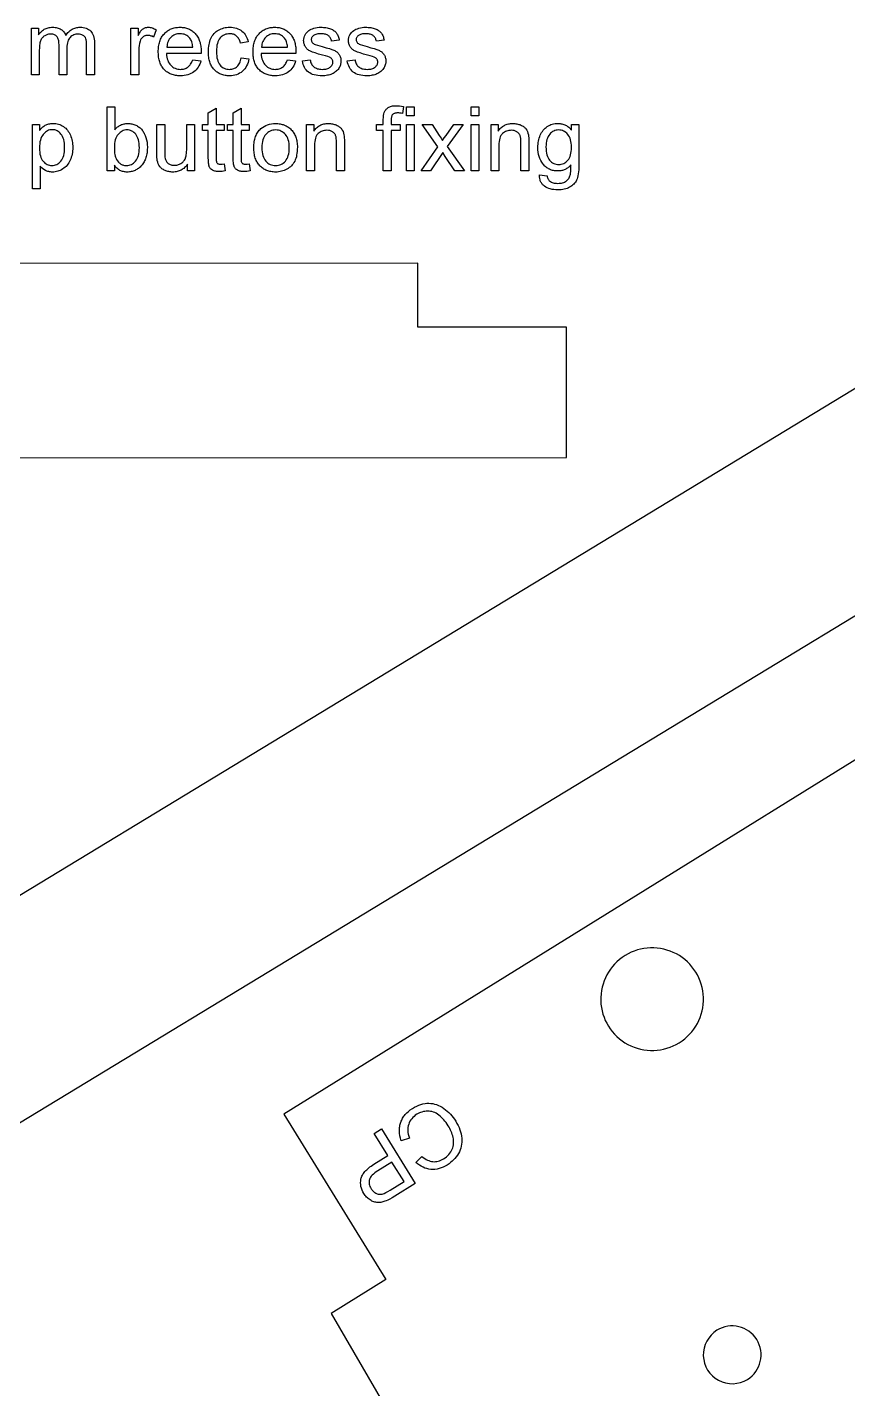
# Model space of a CAD drawing. Extents: x -318 to 296, y -196 to 234.
# Drawn here: x -142.4 to -14.6, y 18.9 to 231.1 of the extents above; entities that cross this region are included whole.
import ezdxf

# ---------------------------------------------------------------- set-up
doc = ezdxf.new("R2010")
doc.units = 0
for name, color, linetype in [('10MM_HATCH', 140, 'CONTINUOUS'), ('10MM_MATERIAL', 18, 'CONTINUOUS'), ('TEXT_ONLY', 1, 'CONTINUOUS')]:
    doc.layers.add(name, color=color, linetype=linetype)

msp = doc.modelspace()

# ---------------------------------------------------------------- linework, layer by layer
at = {"layer": '10MM_HATCH'}
for points in [[(-141.75, 223.66), (-141.75, 230.9), (-140.65, 230.9), (-140.65, 229.89), (-140.56, 230.02), (-140.46, 230.14), (-140.36, 230.26), (-140.25, 230.37), (-140.13, 230.47), (-140.01, 230.57), (-139.88, 230.66), (-139.74, 230.74), (-139.6, 230.82), (-139.45, 230.88), (-139.29, 230.94), (-139.14, 230.99), (-138.97, 231.02), (-138.8, 231.05), (-138.63, 231.06), (-138.45, 231.07), (-138.25, 231.06), (-138.07, 231.05), (-137.89, 231.02), (-137.72, 230.98), (-137.56, 230.94), (-137.41, 230.88), (-137.27, 230.81), (-137.13, 230.73), (-137.01, 230.64), (-136.89, 230.55), (-136.79, 230.44), (-136.69, 230.33), (-136.61, 230.21), (-136.53, 230.08), (-136.46, 229.94), (-136.41, 229.8), (-136.3, 229.95), (-136.18, 230.09), (-136.06, 230.23), (-135.94, 230.35), (-135.82, 230.47), (-135.69, 230.57), (-135.55, 230.66), (-135.42, 230.75), (-135.27, 230.82), (-135.13, 230.89), (-134.98, 230.94), (-134.82, 230.99), (-134.67, 231.02), (-134.5, 231.05), (-134.34, 231.06), (-134.17, 231.07), (-133.91, 231.06), (-133.66, 231.03), (-133.43, 230.98), (-133.21, 230.92), (-133.02, 230.83), (-132.83, 230.73), (-132.66, 230.61), (-132.51, 230.47), (-132.37, 230.31), (-132.26, 230.13), (-132.16, 229.93), (-132.08, 229.71), (-132.01, 229.47), (-131.97, 229.21), (-131.94, 228.93), (-131.93, 228.63), (-131.93, 223.66), (-133.15, 223.66), (-133.15, 228.22), (-133.16, 228.56), (-133.18, 228.86), (-133.22, 229.09), (-133.27, 229.28), (-133.34, 229.44), (-133.44, 229.57), (-133.56, 229.7), (-133.7, 229.8), (-133.87, 229.89), (-134.05, 229.95), (-134.24, 229.99), (-134.44, 230), (-134.63, 229.99), (-134.81, 229.97), (-134.98, 229.93), (-135.14, 229.87), (-135.29, 229.8), (-135.44, 229.72), (-135.58, 229.61), (-135.71, 229.49), (-135.83, 229.36), (-135.93, 229.2), (-136.02, 229.03), (-136.09, 228.83), (-136.14, 228.62), (-136.18, 228.39), (-136.21, 228.14), (-136.21, 227.87), (-136.21, 223.66), (-137.44, 223.66), (-137.44, 228.36), (-137.45, 228.56), (-137.46, 228.75), (-137.48, 228.92), (-137.52, 229.08), (-137.56, 229.23), (-137.61, 229.36), (-137.67, 229.48), (-137.74, 229.59), (-137.82, 229.69), (-137.92, 229.77), (-138.02, 229.84), (-138.14, 229.9), (-138.27, 229.94), (-138.41, 229.98), (-138.56, 230), (-138.72, 230), (-138.85, 230), (-138.98, 229.98), (-139.1, 229.96), (-139.22, 229.93), (-139.34, 229.9), (-139.46, 229.85), (-139.57, 229.79), (-139.68, 229.73), (-139.79, 229.66), (-139.89, 229.58), (-139.98, 229.49), (-140.06, 229.39), (-140.14, 229.29), (-140.21, 229.18), (-140.27, 229.06), (-140.32, 228.93), (-140.37, 228.79), (-140.41, 228.64), (-140.44, 228.47), (-140.47, 228.29), (-140.51, 227.88), (-140.52, 227.42), (-140.52, 223.66)], [(-126.24, 223.66), (-126.24, 230.9), (-125.14, 230.9), (-125.14, 229.8), (-124.93, 230.16), (-124.83, 230.31), (-124.73, 230.44), (-124.63, 230.56), (-124.54, 230.66), (-124.45, 230.75), (-124.36, 230.82), (-124.26, 230.88), (-124.17, 230.93), (-124.08, 230.97), (-123.98, 231), (-123.88, 231.03), (-123.78, 231.05), (-123.67, 231.06), (-123.57, 231.07), (-123.41, 231.06), (-123.26, 231.04), (-123.1, 231.01), (-122.94, 230.97), (-122.78, 230.91), (-122.62, 230.84), (-122.47, 230.76), (-122.31, 230.67), (-122.73, 229.53), (-122.95, 229.65), (-123.07, 229.69), (-123.18, 229.73), (-123.29, 229.76), (-123.4, 229.78), (-123.52, 229.79), (-123.63, 229.8), (-123.73, 229.79), (-123.83, 229.78), (-123.92, 229.76), (-124.01, 229.74), (-124.1, 229.7), (-124.19, 229.66), (-124.27, 229.61), (-124.35, 229.56), (-124.43, 229.49), (-124.5, 229.42), (-124.57, 229.35), (-124.63, 229.27), (-124.68, 229.18), (-124.73, 229.09), (-124.81, 228.88), (-124.9, 228.55), (-124.96, 228.2), (-125, 227.83), (-125.01, 227.45), (-125.01, 223.66)], [(-116.62, 225.99), (-115.35, 225.83), (-115.43, 225.56), (-115.53, 225.31), (-115.65, 225.07), (-115.78, 224.85), (-115.92, 224.64), (-116.09, 224.45), (-116.26, 224.27), (-116.46, 224.11), (-116.67, 223.96), (-116.89, 223.84), (-117.13, 223.73), (-117.38, 223.65), (-117.65, 223.58), (-117.93, 223.53), (-118.23, 223.5), (-118.53, 223.49), (-118.73, 223.5), (-118.92, 223.51), (-119.11, 223.53), (-119.29, 223.56), (-119.46, 223.59), (-119.63, 223.63), (-119.8, 223.68), (-119.96, 223.74), (-120.11, 223.8), (-120.26, 223.88), (-120.41, 223.96), (-120.55, 224.05), (-120.68, 224.14), (-120.81, 224.24), (-120.94, 224.35), (-121.05, 224.47), (-121.17, 224.6), (-121.27, 224.73), (-121.37, 224.87), (-121.46, 225.01), (-121.54, 225.16), (-121.62, 225.32), (-121.69, 225.48), (-121.75, 225.65), (-121.81, 225.82), (-121.85, 226), (-121.89, 226.19), (-121.93, 226.38), (-121.95, 226.58), (-121.97, 226.79), (-121.99, 227.22), (-121.98, 227.44), (-121.97, 227.66), (-121.95, 227.88), (-121.93, 228.08), (-121.89, 228.28), (-121.85, 228.47), (-121.8, 228.66), (-121.75, 228.84), (-121.69, 229.02), (-121.62, 229.18), (-121.54, 229.35), (-121.46, 229.5), (-121.36, 229.65), (-121.26, 229.79), (-121.16, 229.93), (-121.04, 230.06), (-120.92, 230.18), (-120.8, 230.29), (-120.67, 230.4), (-120.54, 230.5), (-120.4, 230.59), (-120.26, 230.67), (-120.11, 230.75), (-119.96, 230.81), (-119.81, 230.87), (-119.65, 230.92), (-119.49, 230.97), (-119.32, 231), (-119.14, 231.03), (-118.97, 231.05), (-118.79, 231.06), (-118.6, 231.07), (-118.42, 231.06), (-118.25, 231.05), (-118.08, 231.03), (-117.91, 231), (-117.75, 230.97), (-117.59, 230.93), (-117.43, 230.88), (-117.28, 230.82), (-117.14, 230.75), (-116.99, 230.68), (-116.86, 230.6), (-116.72, 230.51), (-116.59, 230.41), (-116.47, 230.31), (-116.35, 230.2), (-116.23, 230.08), (-116.12, 229.95), (-116.01, 229.82), (-115.91, 229.68), (-115.83, 229.53), (-115.74, 229.38), (-115.67, 229.22), (-115.6, 229.06), (-115.54, 228.89), (-115.48, 228.71), (-115.44, 228.53), (-115.4, 228.34), (-115.36, 228.14), (-115.34, 227.94), (-115.32, 227.73), (-115.31, 227.29), (-115.31, 226.97), (-120.72, 226.97), (-120.69, 226.68), (-120.65, 226.4), (-120.59, 226.15), (-120.51, 225.91), (-120.42, 225.69), (-120.31, 225.49), (-120.18, 225.31), (-120.04, 225.14), (-119.88, 224.99), (-119.72, 224.86), (-119.54, 224.75), (-119.36, 224.66), (-119.16, 224.59), (-118.96, 224.54), (-118.75, 224.51), (-118.53, 224.5), (-118.36, 224.51), (-118.2, 224.53), (-118.05, 224.55), (-117.9, 224.59), (-117.76, 224.64), (-117.62, 224.7), (-117.5, 224.78), (-117.37, 224.86), (-117.26, 224.95), (-117.15, 225.06), (-117.04, 225.18), (-116.95, 225.32), (-116.85, 225.47), (-116.77, 225.63), (-116.69, 225.8)], [(-120.65, 227.98), (-116.6, 227.98), (-116.63, 228.2), (-116.66, 228.4), (-116.71, 228.6), (-116.76, 228.78), (-116.82, 228.94), (-116.89, 229.09), (-116.98, 229.23), (-117.07, 229.35), (-117.22, 229.51), (-117.38, 229.66), (-117.56, 229.78), (-117.74, 229.88), (-117.94, 229.96), (-118.14, 230.01), (-118.36, 230.05), (-118.59, 230.06), (-118.8, 230.05), (-118.99, 230.02), (-119.18, 229.98), (-119.37, 229.91), (-119.54, 229.84), (-119.71, 229.74), (-119.86, 229.62), (-120.01, 229.49), (-120.15, 229.34), (-120.27, 229.18), (-120.37, 229.01), (-120.46, 228.83), (-120.53, 228.63), (-120.59, 228.43), (-120.62, 228.21)], [(-109.08, 226.31), (-107.87, 226.15), (-107.93, 225.85), (-108.01, 225.56), (-108.11, 225.29), (-108.22, 225.04), (-108.36, 224.81), (-108.52, 224.59), (-108.69, 224.39), (-108.88, 224.2), (-109.09, 224.03), (-109.32, 223.89), (-109.55, 223.77), (-109.79, 223.67), (-110.05, 223.59), (-110.32, 223.54), (-110.6, 223.51), (-110.89, 223.49), (-111.07, 223.5), (-111.25, 223.51), (-111.42, 223.53), (-111.59, 223.56), (-111.76, 223.59), (-111.92, 223.63), (-112.08, 223.68), (-112.23, 223.74), (-112.38, 223.8), (-112.52, 223.87), (-112.66, 223.95), (-112.79, 224.04), (-112.92, 224.14), (-113.04, 224.24), (-113.16, 224.35), (-113.28, 224.47), (-113.39, 224.59), (-113.49, 224.72), (-113.58, 224.86), (-113.67, 225.01), (-113.75, 225.16), (-113.83, 225.31), (-113.9, 225.48), (-113.96, 225.65), (-114.01, 225.83), (-114.05, 226.01), (-114.09, 226.2), (-114.13, 226.4), (-114.15, 226.6), (-114.17, 226.81), (-114.18, 227.25), (-114.18, 227.54), (-114.16, 227.82), (-114.13, 228.09), (-114.08, 228.35), (-114.03, 228.6), (-113.96, 228.85), (-113.88, 229.08), (-113.79, 229.31), (-113.69, 229.52), (-113.57, 229.72), (-113.44, 229.9), (-113.3, 230.08), (-113.15, 230.23), (-112.98, 230.38), (-112.8, 230.51), (-112.61, 230.63), (-112.41, 230.73), (-112.2, 230.82), (-111.99, 230.89), (-111.78, 230.96), (-111.56, 231), (-111.34, 231.04), (-111.11, 231.06), (-110.88, 231.07), (-110.59, 231.06), (-110.32, 231.03), (-110.06, 230.98), (-109.81, 230.92), (-109.57, 230.83), (-109.35, 230.73), (-109.14, 230.61), (-108.95, 230.47), (-108.77, 230.31), (-108.61, 230.14), (-108.46, 229.95), (-108.33, 229.75), (-108.22, 229.53), (-108.13, 229.29), (-108.05, 229.04), (-107.99, 228.77), (-109.18, 228.59), (-109.23, 228.77), (-109.28, 228.93), (-109.35, 229.09), (-109.42, 229.23), (-109.5, 229.36), (-109.59, 229.48), (-109.68, 229.59), (-109.79, 229.69), (-109.9, 229.77), (-110.01, 229.85), (-110.14, 229.91), (-110.26, 229.96), (-110.4, 230), (-110.54, 230.03), (-110.68, 230.05), (-110.83, 230.06), (-111.06, 230.05), (-111.27, 230.01), (-111.48, 229.96), (-111.67, 229.89), (-111.86, 229.8), (-112.03, 229.68), (-112.19, 229.55), (-112.34, 229.39), (-112.48, 229.21), (-112.59, 229.01), (-112.69, 228.78), (-112.77, 228.53), (-112.84, 228.26), (-112.88, 227.96), (-112.91, 227.63), (-112.92, 227.29), (-112.91, 226.93), (-112.88, 226.61), (-112.84, 226.3), (-112.78, 226.03), (-112.7, 225.77), (-112.6, 225.55), (-112.49, 225.34), (-112.36, 225.17), (-112.22, 225.01), (-112.06, 224.88), (-111.89, 224.76), (-111.72, 224.67), (-111.53, 224.6), (-111.33, 224.55), (-111.12, 224.51), (-110.9, 224.5), (-110.72, 224.51), (-110.55, 224.53), (-110.39, 224.57), (-110.24, 224.61), (-110.09, 224.68), (-109.95, 224.75), (-109.82, 224.84), (-109.69, 224.95), (-109.58, 225.07), (-109.47, 225.2), (-109.38, 225.35), (-109.3, 225.51), (-109.23, 225.69), (-109.17, 225.88), (-109.12, 226.09)], [(-101.86, 225.99), (-100.59, 225.83), (-100.68, 225.56), (-100.78, 225.31), (-100.89, 225.07), (-101.02, 224.85), (-101.17, 224.64), (-101.33, 224.45), (-101.51, 224.27), (-101.71, 224.11), (-101.92, 223.96), (-102.14, 223.84), (-102.38, 223.73), (-102.63, 223.65), (-102.9, 223.58), (-103.18, 223.53), (-103.47, 223.5), (-103.78, 223.49), (-103.98, 223.5), (-104.17, 223.51), (-104.35, 223.53), (-104.53, 223.56), (-104.71, 223.59), (-104.88, 223.63), (-105.04, 223.68), (-105.2, 223.74), (-105.36, 223.8), (-105.51, 223.88), (-105.65, 223.96), (-105.79, 224.05), (-105.93, 224.14), (-106.06, 224.24), (-106.18, 224.35), (-106.3, 224.47), (-106.41, 224.6), (-106.52, 224.73), (-106.62, 224.87), (-106.71, 225.01), (-106.79, 225.16), (-106.87, 225.32), (-106.94, 225.48), (-107, 225.65), (-107.05, 225.82), (-107.1, 226), (-107.14, 226.19), (-107.17, 226.38), (-107.2, 226.58), (-107.22, 226.79), (-107.23, 227.22), (-107.23, 227.44), (-107.22, 227.66), (-107.2, 227.88), (-107.17, 228.08), (-107.14, 228.28), (-107.1, 228.47), (-107.05, 228.66), (-107, 228.84), (-106.93, 229.02), (-106.86, 229.18), (-106.79, 229.35), (-106.7, 229.5), (-106.61, 229.65), (-106.51, 229.79), (-106.4, 229.93), (-106.29, 230.06), (-106.17, 230.18), (-106.05, 230.29), (-105.92, 230.4), (-105.78, 230.5), (-105.65, 230.59), (-105.5, 230.67), (-105.36, 230.75), (-105.21, 230.81), (-105.05, 230.87), (-104.89, 230.92), (-104.73, 230.97), (-104.56, 231), (-104.39, 231.03), (-104.21, 231.05), (-104.03, 231.06), (-103.85, 231.07), (-103.67, 231.06), (-103.49, 231.05), (-103.32, 231.03), (-103.15, 231), (-102.99, 230.97), (-102.83, 230.93), (-102.68, 230.88), (-102.53, 230.82), (-102.38, 230.75), (-102.24, 230.68), (-102.1, 230.6), (-101.97, 230.51), (-101.84, 230.41), (-101.71, 230.31), (-101.59, 230.2), (-101.47, 230.08), (-101.36, 229.95), (-101.26, 229.82), (-101.16, 229.68), (-101.07, 229.53), (-100.99, 229.38), (-100.91, 229.22), (-100.84, 229.06), (-100.78, 228.89), (-100.73, 228.71), (-100.68, 228.53), (-100.64, 228.34), (-100.61, 228.14), (-100.58, 227.94), (-100.57, 227.73), (-100.55, 227.29), (-100.56, 226.97), (-105.96, 226.97), (-105.94, 226.68), (-105.89, 226.4), (-105.83, 226.15), (-105.76, 225.91), (-105.67, 225.69), (-105.56, 225.49), (-105.43, 225.31), (-105.29, 225.14), (-105.13, 224.99), (-104.96, 224.86), (-104.79, 224.75), (-104.6, 224.66), (-104.41, 224.59), (-104.21, 224.54), (-103.99, 224.51), (-103.77, 224.5), (-103.61, 224.51), (-103.45, 224.53), (-103.29, 224.55), (-103.15, 224.59), (-103.01, 224.64), (-102.87, 224.7), (-102.74, 224.78), (-102.62, 224.86), (-102.5, 224.95), (-102.39, 225.06), (-102.29, 225.18), (-102.19, 225.32), (-102.1, 225.47), (-102.01, 225.63), (-101.94, 225.8)], [(-105.89, 227.98), (-101.85, 227.98), (-101.87, 228.2), (-101.91, 228.4), (-101.95, 228.6), (-102.01, 228.78), (-102.07, 228.94), (-102.14, 229.09), (-102.22, 229.23), (-102.31, 229.35), (-102.46, 229.51), (-102.63, 229.66), (-102.8, 229.78), (-102.99, 229.88), (-103.18, 229.96), (-103.39, 230.01), (-103.61, 230.05), (-103.83, 230.06), (-104.04, 230.05), (-104.24, 230.02), (-104.43, 229.98), (-104.61, 229.91), (-104.79, 229.84), (-104.95, 229.74), (-105.11, 229.62), (-105.26, 229.49), (-105.39, 229.34), (-105.51, 229.18), (-105.62, 229.01), (-105.7, 228.83), (-105.78, 228.63), (-105.83, 228.43), (-105.87, 228.21)], [(-99.54, 225.82), (-98.33, 226.01), (-98.3, 225.83), (-98.25, 225.67), (-98.2, 225.51), (-98.14, 225.37), (-98.06, 225.23), (-97.97, 225.11), (-97.87, 225), (-97.76, 224.89), (-97.64, 224.8), (-97.5, 224.72), (-97.36, 224.66), (-97.2, 224.6), (-97.03, 224.56), (-96.85, 224.53), (-96.66, 224.51), (-96.45, 224.5), (-96.25, 224.51), (-96.06, 224.53), (-95.88, 224.55), (-95.72, 224.59), (-95.57, 224.64), (-95.43, 224.7), (-95.31, 224.77), (-95.2, 224.85), (-95.1, 224.94), (-95.02, 225.03), (-94.95, 225.12), (-94.89, 225.22), (-94.85, 225.33), (-94.81, 225.43), (-94.8, 225.54), (-94.79, 225.66), (-94.79, 225.76), (-94.81, 225.85), (-94.84, 225.94), (-94.88, 226.03), (-94.93, 226.11), (-94.99, 226.18), (-95.07, 226.25), (-95.15, 226.31), (-95.22, 226.35), (-95.32, 226.4), (-95.59, 226.5), (-95.95, 226.61), (-96.41, 226.73), (-97.03, 226.89), (-97.55, 227.05), (-97.96, 227.19), (-98.28, 227.32), (-98.4, 227.38), (-98.52, 227.45), (-98.63, 227.53), (-98.74, 227.61), (-98.83, 227.7), (-98.92, 227.8), (-99, 227.9), (-99.07, 228.01), (-99.13, 228.12), (-99.19, 228.23), (-99.23, 228.35), (-99.27, 228.47), (-99.3, 228.59), (-99.32, 228.72), (-99.33, 228.85), (-99.34, 228.98), (-99.32, 229.22), (-99.28, 229.45), (-99.21, 229.66), (-99.12, 229.88), (-99, 230.07), (-98.85, 230.25), (-98.69, 230.42), (-98.51, 230.56), (-98.36, 230.66), (-98.17, 230.76), (-97.97, 230.84), (-97.73, 230.92), (-97.48, 230.98), (-97.22, 231.03), (-96.95, 231.06), (-96.67, 231.07), (-96.46, 231.06), (-96.26, 231.05), (-96.06, 231.03), (-95.87, 231), (-95.69, 230.97), (-95.51, 230.93), (-95.34, 230.88), (-95.17, 230.82), (-95.02, 230.76), (-94.87, 230.69), (-94.74, 230.61), (-94.61, 230.53), (-94.5, 230.45), (-94.4, 230.35), (-94.3, 230.26), (-94.22, 230.16), (-94.15, 230.05), (-94.08, 229.93), (-94.02, 229.8), (-93.96, 229.67), (-93.91, 229.52), (-93.87, 229.37), (-93.83, 229.2), (-93.8, 229.03), (-95, 228.87), (-95.03, 229.01), (-95.06, 229.13), (-95.11, 229.25), (-95.16, 229.37), (-95.22, 229.47), (-95.3, 229.57), (-95.38, 229.66), (-95.47, 229.74), (-95.58, 229.82), (-95.69, 229.88), (-95.81, 229.93), (-95.95, 229.98), (-96.09, 230.01), (-96.24, 230.04), (-96.41, 230.05), (-96.58, 230.06), (-96.79, 230.05), (-96.98, 230.04), (-97.15, 230.02), (-97.31, 229.99), (-97.45, 229.95), (-97.58, 229.9), (-97.69, 229.84), (-97.79, 229.78), (-97.87, 229.71), (-97.95, 229.63), (-98.01, 229.55), (-98.06, 229.47), (-98.1, 229.39), (-98.13, 229.3), (-98.15, 229.21), (-98.15, 229.12), (-98.14, 229.01), (-98.11, 228.9), (-98.07, 228.79), (-98, 228.69), (-97.92, 228.6), (-97.81, 228.51), (-97.68, 228.43), (-97.53, 228.36), (-97.17, 228.25), (-96.45, 228.05), (-95.84, 227.88), (-95.34, 227.73), (-94.94, 227.6), (-94.63, 227.48), (-94.5, 227.42), (-94.38, 227.36), (-94.27, 227.29), (-94.17, 227.21), (-94.07, 227.13), (-93.98, 227.04), (-93.9, 226.94), (-93.82, 226.84), (-93.75, 226.73), (-93.69, 226.61), (-93.64, 226.49), (-93.6, 226.36), (-93.57, 226.23), (-93.55, 226.09), (-93.53, 225.94), (-93.53, 225.79), (-93.53, 225.63), (-93.55, 225.48), (-93.58, 225.34), (-93.62, 225.19), (-93.67, 225.05), (-93.73, 224.91), (-93.8, 224.77), (-93.88, 224.63), (-93.98, 224.5), (-94.08, 224.37), (-94.2, 224.26), (-94.32, 224.15), (-94.46, 224.05), (-94.6, 223.95), (-94.75, 223.87), (-94.92, 223.79), (-95.09, 223.72), (-95.27, 223.66), (-95.45, 223.61), (-95.64, 223.57), (-95.83, 223.54), (-96.03, 223.51), (-96.24, 223.5), (-96.45, 223.49), (-96.79, 223.5), (-97.11, 223.53), (-97.41, 223.58), (-97.69, 223.64), (-97.95, 223.72), (-98.19, 223.82), (-98.4, 223.94), (-98.6, 224.08), (-98.77, 224.24), (-98.93, 224.41), (-99.08, 224.6), (-99.2, 224.81), (-99.31, 225.04), (-99.41, 225.28), (-99.48, 225.54)], [(-92.56, 225.82), (-91.34, 226.01), (-91.31, 225.83), (-91.27, 225.67), (-91.22, 225.51), (-91.15, 225.37), (-91.07, 225.23), (-90.99, 225.11), (-90.89, 225), (-90.77, 224.89), (-90.65, 224.8), (-90.52, 224.72), (-90.37, 224.66), (-90.21, 224.6), (-90.05, 224.56), (-89.86, 224.53), (-89.67, 224.51), (-89.47, 224.5), (-89.26, 224.51), (-89.07, 224.53), (-88.9, 224.55), (-88.73, 224.59), (-88.58, 224.64), (-88.44, 224.7), (-88.32, 224.77), (-88.21, 224.85), (-88.12, 224.94), (-88.03, 225.03), (-87.96, 225.12), (-87.91, 225.22), (-87.86, 225.33), (-87.83, 225.43), (-87.81, 225.54), (-87.8, 225.66), (-87.81, 225.76), (-87.83, 225.85), (-87.85, 225.94), (-87.89, 226.03), (-87.94, 226.11), (-88.01, 226.18), (-88.08, 226.25), (-88.17, 226.31), (-88.24, 226.35), (-88.34, 226.4), (-88.61, 226.5), (-88.97, 226.61), (-89.42, 226.73), (-90.04, 226.89), (-90.56, 227.05), (-90.98, 227.19), (-91.29, 227.32), (-91.42, 227.38), (-91.54, 227.45), (-91.65, 227.53), (-91.75, 227.61), (-91.85, 227.7), (-91.93, 227.8), (-92.01, 227.9), (-92.08, 228.01), (-92.15, 228.12), (-92.2, 228.23), (-92.25, 228.35), (-92.29, 228.47), (-92.32, 228.59), (-92.34, 228.72), (-92.35, 228.85), (-92.35, 228.98), (-92.34, 229.22), (-92.3, 229.45), (-92.23, 229.66), (-92.13, 229.88), (-92.01, 230.07), (-91.87, 230.25), (-91.71, 230.42), (-91.53, 230.56), (-91.37, 230.66), (-91.19, 230.76), (-90.98, 230.84), (-90.75, 230.92), (-90.5, 230.98), (-90.23, 231.03), (-89.96, 231.06), (-89.69, 231.07), (-89.48, 231.06), (-89.27, 231.05), (-89.08, 231.03), (-88.89, 231), (-88.7, 230.97), (-88.52, 230.93), (-88.35, 230.88), (-88.19, 230.82), (-88.03, 230.76), (-87.89, 230.69), (-87.75, 230.61), (-87.63, 230.53), (-87.52, 230.45), (-87.41, 230.35), (-87.32, 230.26), (-87.24, 230.16), (-87.16, 230.05), (-87.1, 229.93), (-87.03, 229.8), (-86.98, 229.67), (-86.93, 229.52), (-86.88, 229.37), (-86.85, 229.2), (-86.81, 229.03), (-88.02, 228.87), (-88.04, 229.01), (-88.08, 229.13), (-88.12, 229.25), (-88.17, 229.37), (-88.24, 229.47), (-88.31, 229.57), (-88.4, 229.66), (-88.49, 229.74), (-88.59, 229.82), (-88.71, 229.88), (-88.83, 229.93), (-88.96, 229.98), (-89.11, 230.01), (-89.26, 230.04), (-89.42, 230.05), (-89.6, 230.06), (-89.8, 230.05), (-89.99, 230.04), (-90.16, 230.02), (-90.32, 229.99), (-90.47, 229.95), (-90.59, 229.9), (-90.71, 229.84), (-90.8, 229.78), (-90.89, 229.71), (-90.96, 229.63), (-91.03, 229.55), (-91.08, 229.47), (-91.12, 229.39), (-91.14, 229.3), (-91.16, 229.21), (-91.17, 229.12), (-91.16, 229.01), (-91.13, 228.9), (-91.08, 228.79), (-91.02, 228.69), (-90.93, 228.6), (-90.82, 228.51), (-90.7, 228.43), (-90.55, 228.36), (-90.18, 228.25), (-89.46, 228.05), (-88.86, 227.88), (-88.36, 227.73), (-87.95, 227.6), (-87.64, 227.48), (-87.52, 227.42), (-87.4, 227.36), (-87.29, 227.29), (-87.18, 227.21), (-87.09, 227.13), (-87, 227.04), (-86.91, 226.94), (-86.84, 226.84), (-86.77, 226.73), (-86.71, 226.61), (-86.66, 226.49), (-86.62, 226.36), (-86.58, 226.23), (-86.56, 226.09), (-86.55, 225.94), (-86.54, 225.79), (-86.55, 225.63), (-86.56, 225.48), (-86.59, 225.34), (-86.63, 225.19), (-86.68, 225.05), (-86.74, 224.91), (-86.82, 224.77), (-86.9, 224.63), (-86.99, 224.5), (-87.1, 224.37), (-87.21, 224.26), (-87.34, 224.15), (-87.47, 224.05), (-87.62, 223.95), (-87.77, 223.87), (-87.93, 223.79), (-88.1, 223.72), (-88.28, 223.66), (-88.46, 223.61), (-88.65, 223.57), (-88.85, 223.54), (-89.05, 223.51), (-89.25, 223.5), (-89.46, 223.49), (-89.8, 223.5), (-90.13, 223.53), (-90.43, 223.58), (-90.71, 223.64), (-90.96, 223.72), (-91.2, 223.82), (-91.42, 223.94), (-91.61, 224.08), (-91.79, 224.24), (-91.95, 224.41), (-92.09, 224.6), (-92.22, 224.81), (-92.33, 225.04), (-92.42, 225.28), (-92.5, 225.54)], [(-128.82, 208.66), (-129.96, 208.66), (-129.96, 218.66), (-128.73, 218.66), (-128.73, 215.09), (-128.63, 215.21), (-128.53, 215.32), (-128.42, 215.42), (-128.32, 215.52), (-128.2, 215.6), (-128.09, 215.68), (-127.97, 215.76), (-127.85, 215.82), (-127.72, 215.88), (-127.59, 215.93), (-127.46, 215.97), (-127.32, 216.01), (-127.18, 216.03), (-127.04, 216.05), (-126.9, 216.06), (-126.75, 216.07), (-126.58, 216.06), (-126.42, 216.05), (-126.26, 216.03), (-126.1, 216), (-125.94, 215.96), (-125.78, 215.91), (-125.63, 215.86), (-125.48, 215.8), (-125.34, 215.73), (-125.2, 215.65), (-125.06, 215.56), (-124.94, 215.47), (-124.82, 215.37), (-124.7, 215.27), (-124.6, 215.16), (-124.5, 215.04), (-124.4, 214.91), (-124.32, 214.78), (-124.23, 214.65), (-124.16, 214.5), (-124.01, 214.19), (-123.9, 213.86), (-123.8, 213.51), (-123.73, 213.15), (-123.69, 212.78), (-123.68, 212.39), (-123.69, 211.94), (-123.71, 211.72), (-123.73, 211.51), (-123.77, 211.31), (-123.81, 211.11), (-123.85, 210.92), (-123.91, 210.74), (-123.97, 210.56), (-124.04, 210.39), (-124.11, 210.23), (-124.19, 210.07), (-124.28, 209.92), (-124.38, 209.78), (-124.49, 209.64), (-124.6, 209.51), (-124.71, 209.39), (-124.83, 209.27), (-124.96, 209.17), (-125.08, 209.07), (-125.21, 208.97), (-125.34, 208.89), (-125.47, 208.82), (-125.61, 208.75), (-125.75, 208.69), (-125.89, 208.64), (-126.04, 208.59), (-126.19, 208.56), (-126.34, 208.53), (-126.49, 208.51), (-126.65, 208.5), (-126.81, 208.49), (-126.97, 208.5), (-127.12, 208.51), (-127.27, 208.53), (-127.41, 208.56), (-127.56, 208.6), (-127.69, 208.64), (-127.82, 208.7), (-127.95, 208.76), (-128.08, 208.83), (-128.19, 208.91), (-128.31, 209), (-128.42, 209.1), (-128.53, 209.2), (-128.63, 209.31), (-128.73, 209.44), (-128.82, 209.57)], [(-86.94, 208.66), (-86.94, 214.95), (-88.02, 214.95), (-88.02, 215.9), (-86.94, 215.9), (-86.94, 216.67), (-86.93, 217.01), (-86.9, 217.31), (-86.86, 217.56), (-86.81, 217.76), (-86.76, 217.87), (-86.7, 217.99), (-86.64, 218.09), (-86.56, 218.19), (-86.48, 218.28), (-86.39, 218.37), (-86.29, 218.45), (-86.18, 218.53), (-86.07, 218.6), (-85.94, 218.66), (-85.8, 218.71), (-85.65, 218.75), (-85.49, 218.79), (-85.31, 218.81), (-85.13, 218.82), (-84.93, 218.83), (-84.67, 218.82), (-84.39, 218.8), (-84.09, 218.76), (-83.79, 218.71), (-83.97, 217.63), (-84.16, 217.66), (-84.34, 217.69), (-84.52, 217.7), (-84.69, 217.7), (-84.83, 217.7), (-84.95, 217.69), (-85.07, 217.67), (-85.17, 217.64), (-85.26, 217.61), (-85.35, 217.57), (-85.42, 217.52), (-85.48, 217.46), (-85.54, 217.4), (-85.59, 217.32), (-85.63, 217.23), (-85.66, 217.12), (-85.68, 217), (-85.7, 216.87), (-85.71, 216.73), (-85.72, 216.57), (-85.72, 215.9), (-84.3, 215.9), (-84.3, 214.95), (-85.72, 214.95), (-85.72, 208.66)], [(-83.34, 217.25), (-83.34, 218.66), (-82.11, 218.66), (-82.11, 217.25)], [(-73.25, 217.25), (-73.25, 218.66), (-72.03, 218.66), (-72.03, 217.25)], [(-111.73, 209.76), (-111.56, 208.67), (-111.81, 208.62), (-112.05, 208.59), (-112.27, 208.57), (-112.48, 208.56), (-112.8, 208.58), (-112.94, 208.59), (-113.08, 208.62), (-113.2, 208.65), (-113.32, 208.68), (-113.42, 208.72), (-113.52, 208.77), (-113.69, 208.89), (-113.77, 208.95), (-113.83, 209.02), (-113.9, 209.09), (-113.95, 209.17), (-114, 209.25), (-114.04, 209.33), (-114.07, 209.43), (-114.1, 209.55), (-114.13, 209.7), (-114.15, 209.86), (-114.18, 210.27), (-114.19, 210.78), (-114.19, 214.95), (-115.09, 214.95), (-115.09, 215.9), (-114.19, 215.9), (-114.19, 217.7), (-112.97, 218.43), (-112.97, 215.9), (-111.73, 215.9), (-111.73, 214.95), (-112.97, 214.95), (-112.97, 210.71), (-112.96, 210.47), (-112.95, 210.28), (-112.93, 210.13), (-112.9, 210.04), (-112.87, 209.96), (-112.82, 209.9), (-112.76, 209.85), (-112.69, 209.8), (-112.61, 209.76), (-112.51, 209.73), (-112.4, 209.71), (-112.27, 209.71), (-112.03, 209.72)], [(-107.85, 209.76), (-107.67, 208.67), (-107.93, 208.62), (-108.17, 208.59), (-108.39, 208.57), (-108.6, 208.56), (-108.92, 208.58), (-109.06, 208.59), (-109.2, 208.62), (-109.32, 208.65), (-109.44, 208.68), (-109.54, 208.72), (-109.64, 208.77), (-109.81, 208.89), (-109.88, 208.95), (-109.95, 209.02), (-110.01, 209.09), (-110.07, 209.17), (-110.12, 209.25), (-110.16, 209.33), (-110.19, 209.43), (-110.22, 209.55), (-110.25, 209.7), (-110.27, 209.86), (-110.3, 210.27), (-110.31, 210.78), (-110.31, 214.95), (-111.21, 214.95), (-111.21, 215.9), (-110.31, 215.9), (-110.31, 217.7), (-109.09, 218.43), (-109.09, 215.9), (-107.85, 215.9), (-107.85, 214.95), (-109.09, 214.95), (-109.09, 210.71), (-109.08, 210.47), (-109.07, 210.28), (-109.05, 210.13), (-109.02, 210.04), (-108.98, 209.96), (-108.94, 209.9), (-108.88, 209.85), (-108.81, 209.8), (-108.73, 209.76), (-108.63, 209.73), (-108.52, 209.71), (-108.39, 209.71), (-108.15, 209.72)], [(-141.6, 205.88), (-141.6, 215.9), (-140.48, 215.9), (-140.48, 214.96), (-140.38, 215.09), (-140.28, 215.22), (-140.17, 215.34), (-140.06, 215.44), (-139.95, 215.54), (-139.83, 215.63), (-139.71, 215.72), (-139.59, 215.79), (-139.46, 215.85), (-139.33, 215.91), (-139.19, 215.96), (-139.04, 216), (-138.89, 216.03), (-138.72, 216.05), (-138.56, 216.06), (-138.38, 216.07), (-138.15, 216.06), (-137.93, 216.04), (-137.72, 216), (-137.51, 215.95), (-137.31, 215.88), (-137.11, 215.8), (-136.93, 215.7), (-136.75, 215.59), (-136.57, 215.46), (-136.41, 215.33), (-136.26, 215.18), (-136.12, 215.01), (-136, 214.84), (-135.88, 214.65), (-135.77, 214.45), (-135.68, 214.24), (-135.59, 214.02), (-135.52, 213.8), (-135.46, 213.57), (-135.4, 213.33), (-135.36, 213.09), (-135.34, 212.84), (-135.32, 212.59), (-135.31, 212.33), (-135.32, 212.06), (-135.34, 211.79), (-135.37, 211.53), (-135.41, 211.28), (-135.47, 211.03), (-135.54, 210.79), (-135.62, 210.56), (-135.71, 210.33), (-135.82, 210.12), (-135.94, 209.91), (-136.06, 209.72), (-136.2, 209.55), (-136.35, 209.38), (-136.51, 209.23), (-136.69, 209.09), (-136.87, 208.97), (-137.06, 208.86), (-137.26, 208.76), (-137.45, 208.68), (-137.65, 208.61), (-137.85, 208.56), (-138.06, 208.52), (-138.26, 208.5), (-138.47, 208.49), (-138.62, 208.5), (-138.77, 208.51), (-138.91, 208.53), (-139.05, 208.56), (-139.19, 208.6), (-139.32, 208.64), (-139.45, 208.69), (-139.57, 208.75), (-139.81, 208.89), (-140.02, 209.05), (-140.21, 209.22), (-140.38, 209.41), (-140.38, 205.88)], [(-140.49, 212.24), (-140.48, 211.9), (-140.46, 211.59), (-140.41, 211.29), (-140.35, 211.02), (-140.27, 210.78), (-140.17, 210.55), (-140.06, 210.35), (-139.93, 210.17), (-139.78, 210.02), (-139.63, 209.88), (-139.47, 209.77), (-139.3, 209.67), (-139.12, 209.6), (-138.94, 209.55), (-138.75, 209.51), (-138.55, 209.5), (-138.35, 209.51), (-138.16, 209.55), (-137.97, 209.6), (-137.79, 209.68), (-137.62, 209.77), (-137.46, 209.89), (-137.3, 210.03), (-137.15, 210.2), (-137.02, 210.38), (-136.9, 210.59), (-136.8, 210.82), (-136.71, 211.08), (-136.65, 211.36), (-136.61, 211.66), (-136.58, 211.99), (-136.57, 212.34), (-136.58, 212.68), (-136.6, 212.99), (-136.65, 213.28), (-136.71, 213.55), (-136.79, 213.8), (-136.89, 214.03), (-137.01, 214.23), (-137.14, 214.42), (-137.28, 214.58), (-137.44, 214.72), (-137.6, 214.84), (-137.76, 214.93), (-137.94, 215.01), (-138.12, 215.06), (-138.31, 215.09), (-138.5, 215.1), (-138.69, 215.09), (-138.88, 215.06), (-139.06, 215), (-139.24, 214.92), (-139.41, 214.82), (-139.57, 214.69), (-139.73, 214.54), (-139.89, 214.37), (-140.03, 214.18), (-140.15, 213.96), (-140.26, 213.73), (-140.34, 213.47), (-140.41, 213.19), (-140.45, 212.9), (-140.48, 212.58)], [(-128.83, 212.33), (-128.83, 212.02), (-128.81, 211.73), (-128.78, 211.46), (-128.74, 211.21), (-128.7, 210.99), (-128.63, 210.79), (-128.56, 210.61), (-128.48, 210.45), (-128.33, 210.23), (-128.16, 210.04), (-128.08, 209.95), (-127.99, 209.87), (-127.89, 209.8), (-127.8, 209.74), (-127.7, 209.69), (-127.59, 209.64), (-127.49, 209.6), (-127.38, 209.56), (-127.27, 209.54), (-127.15, 209.52), (-127.03, 209.51), (-126.91, 209.5), (-126.71, 209.51), (-126.52, 209.55), (-126.34, 209.6), (-126.16, 209.68), (-125.99, 209.78), (-125.83, 209.9), (-125.67, 210.04), (-125.52, 210.2), (-125.38, 210.39), (-125.26, 210.6), (-125.16, 210.82), (-125.08, 211.07), (-125.01, 211.34), (-124.97, 211.64), (-124.94, 211.95), (-124.93, 212.29), (-124.94, 212.63), (-124.97, 212.95), (-125.01, 213.25), (-125.07, 213.52), (-125.15, 213.77), (-125.25, 214), (-125.36, 214.2), (-125.49, 214.38), (-125.64, 214.54), (-125.79, 214.68), (-125.95, 214.79), (-126.12, 214.89), (-126.29, 214.96), (-126.47, 215.01), (-126.66, 215.05), (-126.86, 215.06), (-127.05, 215.05), (-127.24, 215.01), (-127.43, 214.96), (-127.61, 214.88), (-127.78, 214.78), (-127.94, 214.66), (-128.1, 214.52), (-128.25, 214.36), (-128.38, 214.17), (-128.5, 213.97), (-128.6, 213.75), (-128.69, 213.5), (-128.75, 213.24), (-128.8, 212.96), (-128.82, 212.66)], [(-117.44, 208.66), (-117.44, 209.72), (-117.54, 209.57), (-117.66, 209.43), (-117.77, 209.3), (-117.9, 209.19), (-118.02, 209.07), (-118.16, 208.97), (-118.29, 208.88), (-118.43, 208.8), (-118.58, 208.73), (-118.73, 208.67), (-118.89, 208.61), (-119.05, 208.57), (-119.21, 208.54), (-119.38, 208.51), (-119.55, 208.5), (-119.73, 208.49), (-119.89, 208.5), (-120.05, 208.51), (-120.2, 208.53), (-120.35, 208.56), (-120.5, 208.59), (-120.65, 208.63), (-120.79, 208.68), (-120.93, 208.74), (-121.07, 208.8), (-121.19, 208.87), (-121.31, 208.94), (-121.42, 209.02), (-121.51, 209.1), (-121.6, 209.18), (-121.68, 209.27), (-121.76, 209.36), (-121.88, 209.55), (-121.99, 209.77), (-122.07, 210.01), (-122.14, 210.27), (-122.17, 210.48), (-122.19, 210.74), (-122.21, 211.05), (-122.21, 211.41), (-122.21, 215.9), (-120.98, 215.9), (-120.98, 211.88), (-120.98, 211.44), (-120.96, 211.08), (-120.94, 210.79), (-120.91, 210.59), (-120.87, 210.47), (-120.83, 210.36), (-120.78, 210.25), (-120.73, 210.16), (-120.66, 210.06), (-120.59, 209.98), (-120.51, 209.9), (-120.42, 209.83), (-120.32, 209.76), (-120.22, 209.71), (-120.11, 209.66), (-120, 209.62), (-119.88, 209.59), (-119.75, 209.57), (-119.62, 209.56), (-119.49, 209.55), (-119.35, 209.56), (-119.22, 209.57), (-119.08, 209.59), (-118.95, 209.62), (-118.82, 209.66), (-118.7, 209.71), (-118.57, 209.77), (-118.45, 209.83), (-118.33, 209.91), (-118.23, 209.99), (-118.13, 210.08), (-118.04, 210.17), (-117.96, 210.27), (-117.88, 210.37), (-117.82, 210.49), (-117.77, 210.61), (-117.72, 210.73), (-117.68, 210.88), (-117.64, 211.03), (-117.62, 211.2), (-117.59, 211.39), (-117.58, 211.58), (-117.56, 212.02), (-117.56, 215.9), (-116.34, 215.9), (-116.34, 208.66)], [(-107.11, 212.28), (-107.1, 212.53), (-107.09, 212.77), (-107.07, 213), (-107.04, 213.22), (-107, 213.44), (-106.95, 213.64), (-106.89, 213.84), (-106.83, 214.03), (-106.75, 214.21), (-106.67, 214.39), (-106.58, 214.55), (-106.48, 214.71), (-106.37, 214.86), (-106.25, 215), (-106.12, 215.14), (-105.99, 215.26), (-105.75, 215.45), (-105.5, 215.61), (-105.23, 215.75), (-104.95, 215.86), (-104.66, 215.95), (-104.36, 216.02), (-104.04, 216.05), (-103.71, 216.07), (-103.53, 216.06), (-103.35, 216.05), (-103.17, 216.03), (-103, 216), (-102.83, 215.97), (-102.67, 215.93), (-102.51, 215.88), (-102.35, 215.82), (-102.2, 215.76), (-102.06, 215.68), (-101.91, 215.6), (-101.78, 215.52), (-101.64, 215.42), (-101.51, 215.32), (-101.39, 215.21), (-101.27, 215.09), (-101.15, 214.96), (-101.05, 214.83), (-100.95, 214.69), (-100.85, 214.55), (-100.77, 214.4), (-100.69, 214.25), (-100.62, 214.09), (-100.56, 213.92), (-100.5, 213.75), (-100.45, 213.57), (-100.41, 213.39), (-100.38, 213.2), (-100.35, 213), (-100.34, 212.8), (-100.32, 212.6), (-100.32, 212.38), (-100.33, 212.04), (-100.35, 211.72), (-100.38, 211.42), (-100.43, 211.13), (-100.48, 210.87), (-100.56, 210.62), (-100.64, 210.39), (-100.74, 210.18), (-100.85, 209.99), (-100.97, 209.8), (-101.11, 209.63), (-101.26, 209.47), (-101.41, 209.32), (-101.58, 209.18), (-101.77, 209.05), (-101.96, 208.94), (-102.16, 208.83), (-102.37, 208.74), (-102.58, 208.67), (-102.8, 208.61), (-103.02, 208.56), (-103.25, 208.52), (-103.48, 208.5), (-103.71, 208.49), (-103.9, 208.5), (-104.08, 208.51), (-104.26, 208.53), (-104.43, 208.56), (-104.6, 208.59), (-104.77, 208.63), (-104.93, 208.68), (-105.09, 208.74), (-105.24, 208.8), (-105.38, 208.88), (-105.53, 208.96), (-105.66, 209.04), (-105.8, 209.14), (-105.93, 209.24), (-106.05, 209.35), (-106.17, 209.47), (-106.28, 209.6), (-106.39, 209.73), (-106.49, 209.87), (-106.58, 210.01), (-106.66, 210.16), (-106.74, 210.32), (-106.81, 210.49), (-106.87, 210.66), (-106.93, 210.84), (-106.98, 211.02), (-107.02, 211.22), (-107.05, 211.42), (-107.07, 211.62), (-107.09, 211.83), (-107.1, 212.05)], [(-105.85, 212.28), (-105.84, 211.94), (-105.81, 211.63), (-105.76, 211.33), (-105.69, 211.06), (-105.61, 210.81), (-105.5, 210.59), (-105.38, 210.38), (-105.24, 210.2), (-105.08, 210.03), (-104.92, 209.89), (-104.74, 209.77), (-104.55, 209.68), (-104.36, 209.6), (-104.15, 209.55), (-103.94, 209.51), (-103.71, 209.5), (-103.49, 209.51), (-103.27, 209.55), (-103.07, 209.6), (-102.87, 209.68), (-102.69, 209.78), (-102.51, 209.9), (-102.35, 210.04), (-102.19, 210.2), (-102.05, 210.39), (-101.92, 210.59), (-101.82, 210.82), (-101.73, 211.08), (-101.67, 211.35), (-101.62, 211.65), (-101.59, 211.98), (-101.58, 212.32), (-101.59, 212.65), (-101.62, 212.95), (-101.67, 213.24), (-101.74, 213.5), (-101.82, 213.75), (-101.93, 213.97), (-102.05, 214.17), (-102.19, 214.36), (-102.35, 214.52), (-102.52, 214.66), (-102.69, 214.78), (-102.88, 214.88), (-103.07, 214.95), (-103.28, 215.01), (-103.49, 215.04), (-103.71, 215.05), (-103.94, 215.04), (-104.15, 215.01), (-104.36, 214.95), (-104.55, 214.88), (-104.74, 214.78), (-104.92, 214.66), (-105.08, 214.52), (-105.24, 214.36), (-105.38, 214.18), (-105.5, 213.97), (-105.61, 213.75), (-105.69, 213.5), (-105.76, 213.23), (-105.81, 212.93), (-105.84, 212.62)], [(-98.88, 208.66), (-98.88, 215.9), (-97.78, 215.9), (-97.78, 214.87), (-97.67, 215.02), (-97.57, 215.15), (-97.45, 215.28), (-97.33, 215.39), (-97.21, 215.5), (-97.08, 215.6), (-96.94, 215.69), (-96.8, 215.77), (-96.65, 215.84), (-96.5, 215.9), (-96.34, 215.95), (-96.18, 215.99), (-96.01, 216.02), (-95.84, 216.05), (-95.66, 216.06), (-95.47, 216.07), (-95.15, 216.05), (-94.99, 216.03), (-94.84, 216.01), (-94.69, 215.97), (-94.55, 215.93), (-94.41, 215.89), (-94.27, 215.83), (-94.13, 215.77), (-94.01, 215.7), (-93.89, 215.63), (-93.79, 215.56), (-93.69, 215.48), (-93.6, 215.4), (-93.52, 215.31), (-93.44, 215.21), (-93.32, 215.01), (-93.21, 214.8), (-93.13, 214.56), (-93.06, 214.31), (-93.03, 214.1), (-93.01, 213.84), (-93, 213.51), (-92.99, 213.11), (-92.99, 208.66), (-94.22, 208.66), (-94.22, 213.06), (-94.23, 213.42), (-94.26, 213.72), (-94.3, 213.98), (-94.33, 214.09), (-94.37, 214.19), (-94.4, 214.28), (-94.45, 214.36), (-94.5, 214.44), (-94.56, 214.52), (-94.63, 214.59), (-94.71, 214.66), (-94.79, 214.72), (-94.87, 214.78), (-94.97, 214.83), (-95.06, 214.88), (-95.17, 214.92), (-95.27, 214.95), (-95.38, 214.97), (-95.49, 214.99), (-95.73, 215), (-95.92, 214.99), (-96.11, 214.97), (-96.29, 214.93), (-96.46, 214.88), (-96.63, 214.81), (-96.79, 214.72), (-96.94, 214.62), (-97.08, 214.5), (-97.15, 214.44), (-97.22, 214.37), (-97.28, 214.29), (-97.33, 214.2), (-97.43, 214), (-97.51, 213.78), (-97.57, 213.53), (-97.62, 213.25), (-97.64, 212.95), (-97.65, 212.61), (-97.65, 208.66)], [(-83.34, 208.66), (-83.34, 215.9), (-82.11, 215.9), (-82.11, 208.66)], [(-81.06, 208.66), (-78.42, 212.42), (-80.87, 215.9), (-79.33, 215.9), (-78.22, 214.2), (-77.94, 213.76), (-77.71, 213.39), (-77.43, 213.82), (-77.16, 214.19), (-75.94, 215.9), (-74.47, 215.9), (-76.98, 212.49), (-74.28, 208.66), (-75.79, 208.66), (-77.28, 210.91), (-77.67, 211.52), (-79.58, 208.66)], [(-73.25, 208.66), (-73.25, 215.9), (-72.03, 215.9), (-72.03, 208.66)], [(-70.16, 208.66), (-70.16, 215.9), (-69.05, 215.9), (-69.05, 214.87), (-68.95, 215.02), (-68.84, 215.15), (-68.73, 215.28), (-68.61, 215.39), (-68.48, 215.5), (-68.35, 215.6), (-68.22, 215.69), (-68.08, 215.77), (-67.93, 215.84), (-67.78, 215.9), (-67.62, 215.95), (-67.46, 215.99), (-67.29, 216.02), (-67.11, 216.05), (-66.93, 216.06), (-66.75, 216.07), (-66.43, 216.05), (-66.27, 216.03), (-66.12, 216.01), (-65.97, 215.97), (-65.82, 215.93), (-65.68, 215.89), (-65.54, 215.83), (-65.41, 215.77), (-65.29, 215.7), (-65.17, 215.63), (-65.06, 215.56), (-64.96, 215.48), (-64.87, 215.4), (-64.79, 215.31), (-64.72, 215.21), (-64.59, 215.01), (-64.49, 214.8), (-64.4, 214.56), (-64.34, 214.31), (-64.31, 214.1), (-64.29, 213.84), (-64.27, 213.51), (-64.27, 213.11), (-64.27, 208.66), (-65.5, 208.66), (-65.5, 213.06), (-65.51, 213.42), (-65.53, 213.72), (-65.58, 213.98), (-65.61, 214.09), (-65.64, 214.19), (-65.68, 214.28), (-65.73, 214.36), (-65.78, 214.44), (-65.84, 214.52), (-65.91, 214.59), (-65.98, 214.66), (-66.06, 214.72), (-66.15, 214.78), (-66.24, 214.83), (-66.34, 214.88), (-66.44, 214.92), (-66.55, 214.95), (-66.65, 214.97), (-66.77, 214.99), (-67.01, 215), (-67.2, 214.99), (-67.38, 214.97), (-67.56, 214.93), (-67.74, 214.88), (-67.9, 214.81), (-68.06, 214.72), (-68.21, 214.62), (-68.36, 214.5), (-68.43, 214.44), (-68.49, 214.37), (-68.55, 214.29), (-68.61, 214.2), (-68.71, 214), (-68.79, 213.78), (-68.85, 213.53), (-68.89, 213.25), (-68.92, 212.95), (-68.93, 212.61), (-68.93, 208.66)], [(-62.61, 208.06), (-61.42, 207.88), (-61.4, 207.75), (-61.36, 207.62), (-61.33, 207.51), (-61.28, 207.4), (-61.22, 207.31), (-61.16, 207.22), (-61.08, 207.14), (-61, 207.08), (-60.88, 207), (-60.75, 206.93), (-60.61, 206.87), (-60.46, 206.82), (-60.3, 206.78), (-60.13, 206.76), (-59.95, 206.74), (-59.75, 206.73), (-59.55, 206.74), (-59.35, 206.76), (-59.17, 206.78), (-59, 206.82), (-58.84, 206.87), (-58.69, 206.93), (-58.56, 207), (-58.44, 207.08), (-58.33, 207.17), (-58.22, 207.26), (-58.13, 207.37), (-58.05, 207.48), (-57.98, 207.61), (-57.91, 207.74), (-57.86, 207.88), (-57.81, 208.03), (-57.79, 208.14), (-57.77, 208.27), (-57.74, 208.61), (-57.72, 209.06), (-57.72, 209.61), (-57.93, 209.38), (-58.04, 209.28), (-58.15, 209.19), (-58.26, 209.11), (-58.38, 209.03), (-58.5, 208.96), (-58.63, 208.9), (-58.75, 208.84), (-58.88, 208.79), (-59.02, 208.75), (-59.15, 208.72), (-59.29, 208.69), (-59.43, 208.67), (-59.58, 208.66), (-59.73, 208.66), (-59.91, 208.66), (-60.09, 208.67), (-60.26, 208.7), (-60.43, 208.73), (-60.59, 208.76), (-60.75, 208.81), (-60.91, 208.86), (-61.05, 208.93), (-61.19, 209), (-61.33, 209.08), (-61.46, 209.17), (-61.59, 209.26), (-61.71, 209.37), (-61.82, 209.48), (-61.93, 209.61), (-62.04, 209.74), (-62.23, 210.01), (-62.4, 210.3), (-62.54, 210.6), (-62.65, 210.92), (-62.74, 211.25), (-62.81, 211.59), (-62.85, 211.95), (-62.86, 212.32), (-62.85, 212.58), (-62.83, 212.83), (-62.81, 213.08), (-62.76, 213.32), (-62.71, 213.55), (-62.65, 213.79), (-62.57, 214.01), (-62.48, 214.23), (-62.38, 214.45), (-62.27, 214.65), (-62.15, 214.84), (-62.02, 215.01), (-61.88, 215.17), (-61.73, 215.32), (-61.57, 215.46), (-61.4, 215.59), (-61.21, 215.7), (-61.02, 215.8), (-60.83, 215.88), (-60.62, 215.95), (-60.41, 216), (-60.19, 216.04), (-59.96, 216.06), (-59.72, 216.07), (-59.56, 216.06), (-59.41, 216.05), (-59.26, 216.03), (-59.11, 216), (-58.96, 215.96), (-58.82, 215.92), (-58.68, 215.87), (-58.55, 215.81), (-58.42, 215.74), (-58.29, 215.66), (-58.17, 215.58), (-58.05, 215.48), (-57.93, 215.38), (-57.82, 215.27), (-57.71, 215.15), (-57.61, 215.03), (-57.61, 215.9), (-56.47, 215.9), (-56.47, 209.64), (-56.48, 209.23), (-56.5, 208.86), (-56.52, 208.51), (-56.56, 208.2), (-56.61, 207.91), (-56.67, 207.66), (-56.74, 207.43), (-56.82, 207.24), (-56.91, 207.07), (-57.02, 206.91), (-57.13, 206.75), (-57.26, 206.61), (-57.41, 206.48), (-57.56, 206.35), (-57.73, 206.23), (-57.91, 206.13), (-58.1, 206.03), (-58.3, 205.95), (-58.52, 205.88), (-58.74, 205.82), (-58.98, 205.78), (-59.22, 205.74), (-59.48, 205.72), (-59.75, 205.72), (-60.06, 205.73), (-60.36, 205.75), (-60.65, 205.8), (-60.92, 205.86), (-61.17, 205.95), (-61.41, 206.05), (-61.63, 206.16), (-61.84, 206.3), (-61.94, 206.38), (-62.03, 206.46), (-62.11, 206.54), (-62.19, 206.63), (-62.26, 206.72), (-62.32, 206.82), (-62.38, 206.92), (-62.43, 207.03), (-62.48, 207.14), (-62.52, 207.26), (-62.57, 207.51), (-62.61, 207.77)], [(-61.6, 212.41), (-61.59, 212.07), (-61.56, 211.75), (-61.52, 211.45), (-61.45, 211.18), (-61.38, 210.93), (-61.28, 210.7), (-61.16, 210.51), (-61.03, 210.33), (-60.88, 210.18), (-60.73, 210.04), (-60.57, 209.93), (-60.39, 209.84), (-60.21, 209.77), (-60.02, 209.72), (-59.82, 209.68), (-59.61, 209.67), (-59.4, 209.68), (-59.21, 209.72), (-59.02, 209.77), (-58.83, 209.84), (-58.66, 209.93), (-58.5, 210.04), (-58.34, 210.17), (-58.19, 210.33), (-58.06, 210.5), (-57.94, 210.7), (-57.84, 210.92), (-57.76, 211.16), (-57.7, 211.43), (-57.66, 211.72), (-57.63, 212.03), (-57.62, 212.37), (-57.63, 212.69), (-57.66, 212.99), (-57.7, 213.27), (-57.77, 213.54), (-57.85, 213.78), (-57.95, 214), (-58.07, 214.2), (-58.21, 214.37), (-58.36, 214.53), (-58.52, 214.67), (-58.69, 214.79), (-58.86, 214.88), (-59.04, 214.95), (-59.23, 215.01), (-59.43, 215.04), (-59.63, 215.05), (-59.83, 215.04), (-60.03, 215.01), (-60.21, 214.96), (-60.39, 214.88), (-60.56, 214.79), (-60.72, 214.68), (-60.88, 214.54), (-61.02, 214.38), (-61.16, 214.21), (-61.27, 214.01), (-61.37, 213.8), (-61.45, 213.56), (-61.52, 213.3), (-61.56, 213.02), (-61.59, 212.73)]]:
    msp.add_lwpolyline(points, close=True, dxfattribs=at)
at = {"layer": '10MM_MATERIAL'}
msp.add_lwpolyline([(-58.39, 184.31), (-81.58, 184.3), (-81.58, 194.3), (-271.53, 194.19), (-271.53, 184.19), (-294.7, 184.18), (-294.69, 163.88), (-58.38, 164.01)], close=True, dxfattribs=at)
for points in [[(19.44, 194.73), (-274.77, 16.08)], [(-193.07, 16.99), (-192.25, 18.89), (-191.37, 20.75), (-190.42, 22.58), (-189.42, 24.37), (-188.36, 26.13), (-191.47, 31.26), (54.96, 180.9)], [(48, 154.94), (-102.45, 61.67), (-86.56, 35.88), (-95.08, 30.6), (-77.38, 0.19)]]:
    msp.add_lwpolyline(points, dxfattribs=at)
for points in [[(-40.85, 72.78, 1), (-49.28, 86.38, 1)], [(-30.22, 20.32, 1), (-34.96, 27.97, 1)]]:
    msp.add_lwpolyline(points, format="xyb", close=True, dxfattribs=at)
at = {"layer": 'TEXT_ONLY'}
for points in [[(-82.87, 57.92), (-84.17, 57.51), (-84.28, 57.91), (-84.36, 58.29), (-84.41, 58.67), (-84.43, 59.04), (-84.43, 59.22), (-84.42, 59.4), (-84.4, 59.57), (-84.38, 59.75), (-84.35, 59.92), (-84.31, 60.08), (-84.26, 60.25), (-84.21, 60.41), (-84.14, 60.57), (-84.07, 60.73), (-84, 60.88), (-83.92, 61.03), (-83.83, 61.18), (-83.73, 61.32), (-83.63, 61.46), (-83.52, 61.59), (-83.28, 61.85), (-83.02, 62.09), (-82.73, 62.32), (-82.41, 62.53), (-82.07, 62.73), (-81.73, 62.91), (-81.4, 63.05), (-81.08, 63.17), (-80.76, 63.26), (-80.44, 63.32), (-80.13, 63.35), (-79.83, 63.36), (-79.53, 63.34), (-79.23, 63.3), (-78.94, 63.23), (-78.65, 63.15), (-78.36, 63.03), (-78.07, 62.9), (-77.79, 62.74), (-77.51, 62.55), (-77.24, 62.35), (-76.98, 62.13), (-76.73, 61.9), (-76.49, 61.66), (-76.27, 61.4), (-76.05, 61.13), (-75.85, 60.85), (-75.65, 60.55), (-75.46, 60.22), (-75.28, 59.89), (-75.13, 59.56), (-75.01, 59.23), (-74.9, 58.9), (-74.82, 58.57), (-74.76, 58.25), (-74.72, 57.92), (-74.71, 57.6), (-74.72, 57.28), (-74.75, 56.97), (-74.8, 56.67), (-74.87, 56.37), (-74.97, 56.08), (-75.09, 55.8), (-75.24, 55.53), (-75.4, 55.26), (-75.58, 55), (-75.77, 54.76), (-75.98, 54.53), (-76.21, 54.31), (-76.45, 54.11), (-76.7, 53.91), (-76.98, 53.73), (-77.3, 53.55), (-77.62, 53.4), (-77.93, 53.27), (-78.25, 53.17), (-78.57, 53.1), (-78.89, 53.05), (-79.21, 53.04), (-79.53, 53.05), (-79.84, 53.09), (-80.15, 53.16), (-80.45, 53.26), (-80.75, 53.38), (-81.04, 53.53), (-81.32, 53.7), (-81.6, 53.9), (-81.87, 54.13), (-80.92, 55.08), (-80.71, 54.9), (-80.49, 54.75), (-80.28, 54.61), (-80.06, 54.5), (-79.85, 54.41), (-79.64, 54.34), (-79.44, 54.29), (-79.23, 54.26), (-79.02, 54.25), (-78.81, 54.26), (-78.61, 54.29), (-78.4, 54.33), (-78.19, 54.4), (-77.98, 54.48), (-77.76, 54.59), (-77.55, 54.71), (-77.32, 54.87), (-77.1, 55.03), (-76.9, 55.2), (-76.73, 55.39), (-76.57, 55.58), (-76.43, 55.77), (-76.31, 55.98), (-76.2, 56.2), (-76.12, 56.42), (-76.06, 56.64), (-76.01, 56.87), (-75.99, 57.09), (-75.98, 57.32), (-75.99, 57.56), (-76.02, 57.79), (-76.06, 58.03), (-76.12, 58.27), (-76.19, 58.5), (-76.27, 58.73), (-76.36, 58.96), (-76.46, 59.18), (-76.57, 59.4), (-76.68, 59.62), (-76.81, 59.83), (-76.98, 60.09), (-77.15, 60.34), (-77.33, 60.57), (-77.52, 60.79), (-77.7, 61), (-77.9, 61.19), (-78.09, 61.36), (-78.3, 61.52), (-78.5, 61.67), (-78.71, 61.79), (-78.92, 61.9), (-79.14, 61.98), (-79.36, 62.05), (-79.58, 62.09), (-79.8, 62.12), (-80.03, 62.12), (-80.26, 62.11), (-80.48, 62.09), (-80.7, 62.05), (-80.91, 61.99), (-81.12, 61.92), (-81.32, 61.84), (-81.52, 61.74), (-81.72, 61.63), (-81.95, 61.48), (-82.15, 61.31), (-82.34, 61.14), (-82.51, 60.95), (-82.66, 60.75), (-82.78, 60.55), (-82.89, 60.32), (-82.98, 60.09), (-83.05, 59.85), (-83.09, 59.6), (-83.11, 59.34), (-83.11, 59.07), (-83.09, 58.8), (-83.04, 58.52), (-82.96, 58.22)], [(-87.22, 59.35), (-81.96, 50.85), (-85.16, 48.86), (-85.56, 48.62), (-85.92, 48.42), (-86.23, 48.26), (-86.5, 48.14), (-86.68, 48.08), (-86.84, 48.02), (-87.01, 47.97), (-87.17, 47.94), (-87.33, 47.91), (-87.49, 47.89), (-87.65, 47.89), (-87.8, 47.89), (-87.95, 47.9), (-88.1, 47.92), (-88.25, 47.96), (-88.4, 48), (-88.55, 48.06), (-88.7, 48.12), (-88.84, 48.2), (-88.99, 48.29), (-89.13, 48.38), (-89.27, 48.49), (-89.4, 48.6), (-89.53, 48.72), (-89.65, 48.85), (-89.76, 48.99), (-89.87, 49.13), (-89.97, 49.29), (-90.12, 49.56), (-90.25, 49.83), (-90.34, 50.11), (-90.41, 50.39), (-90.46, 50.68), (-90.47, 50.96), (-90.46, 51.26), (-90.41, 51.55), (-90.38, 51.7), (-90.33, 51.84), (-90.27, 51.99), (-90.2, 52.13), (-90.12, 52.28), (-90.02, 52.42), (-89.92, 52.57), (-89.8, 52.71), (-89.66, 52.85), (-89.52, 53), (-89.36, 53.14), (-89.19, 53.28), (-89.01, 53.42), (-88.81, 53.56), (-88.39, 53.84), (-86.21, 55.2), (-88.35, 58.65)], [(-85.59, 54.19), (-87.78, 52.83), (-88.04, 52.66), (-88.27, 52.49), (-88.48, 52.32), (-88.65, 52.15), (-88.8, 51.98), (-88.92, 51.81), (-89.01, 51.64), (-89.08, 51.47), (-89.12, 51.29), (-89.14, 51.12), (-89.14, 50.94), (-89.12, 50.76), (-89.08, 50.58), (-89.02, 50.4), (-88.93, 50.22), (-88.83, 50.04), (-88.74, 49.91), (-88.65, 49.79), (-88.56, 49.68), (-88.45, 49.59), (-88.35, 49.5), (-88.23, 49.42), (-88.12, 49.35), (-87.99, 49.29), (-87.87, 49.25), (-87.74, 49.21), (-87.61, 49.18), (-87.49, 49.17), (-87.36, 49.17), (-87.23, 49.18), (-87.1, 49.2), (-86.97, 49.23), (-86.78, 49.31), (-86.53, 49.43), (-86.23, 49.59), (-85.88, 49.81), (-83.7, 51.16)]]:
    msp.add_lwpolyline(points, close=True, dxfattribs=at)

doc.saveas('drawing.dxf')
